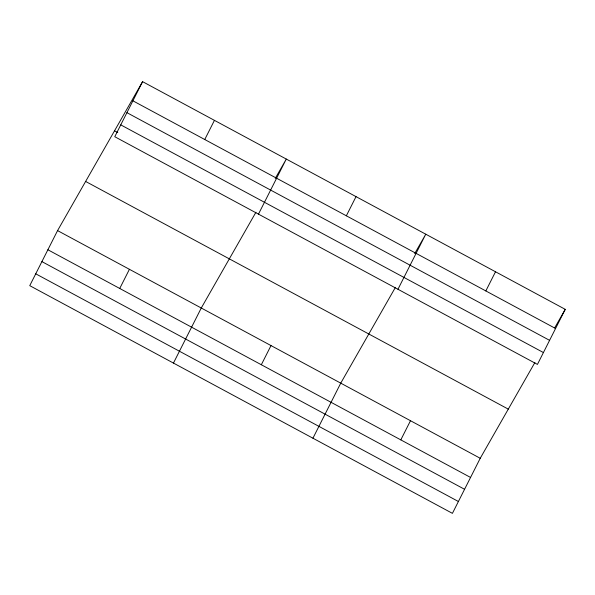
<?xml version="1.0" encoding="UTF-8"?>
<svg xmlns="http://www.w3.org/2000/svg" width="595" height="595" viewBox="0 0 595 595"><rect width="100%" height="100%" fill="white"/><g stroke="black" fill="none" stroke-linecap="round" stroke-linejoin="round"><path stroke-width="0.89" d="M142.584 81.649L114.768 136.716L537.434 364.4L565.25 309.341L142.584 81.649L57.566 230.6L29.75 285.659L452.416 513.351L480.232 458.284L534.898 362.511M119.736 288.471L129.42 269.304M204.754 139.52L214.438 120.361M173.457 363.076L201.274 308.009L255.939 212.237M258.475 214.133L286.292 159.066L275.254 178.403M261.331 364.742L271.008 345.576M346.35 215.799L356.033 196.633M312.933 438.21L340.749 383.15L395.422 287.37M397.958 289.267L425.767 234.199L414.73 253.537M400.807 439.876L410.49 420.717M485.832 290.933L495.509 271.774M554.674 327.875L565.25 309.341M132.901 100.815L555.566 328.5M126.921 112.663L549.587 340.347M120.755 124.868L543.421 352.552M114.53 130.803L117.795 132.566M85.621 181.445L508.286 409.129M57.566 230.6L480.232 458.284M47.883 249.759L470.548 477.45M41.903 261.607L464.569 489.298M35.737 273.812L458.403 501.503"/></g></svg>
